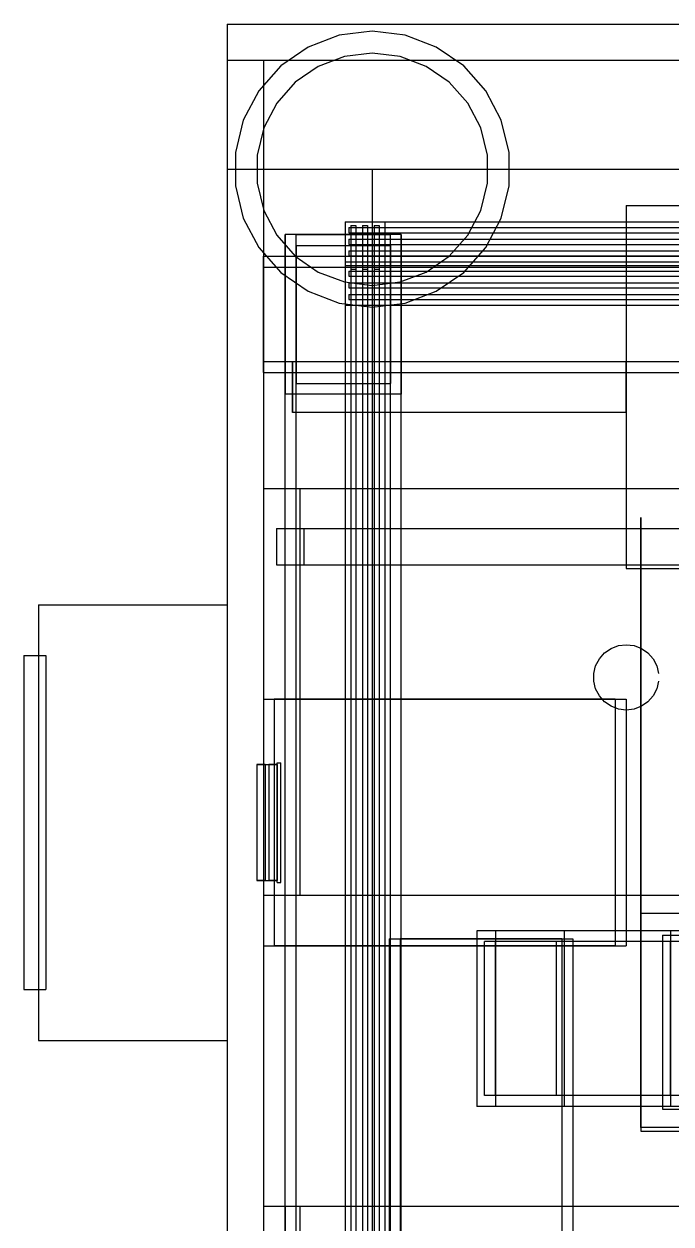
# Model space of a CAD drawing. Header units: millimetres. Extents: x -1355 to 669, y -1138 to 733.
# Drawn here: x -528 to -438.8, y -346.5 to -181.2 of the extents above; entities that cross this region are included whole.
import ezdxf

# ---------------------------------------------------------------- set-up
doc = ezdxf.new("R2010")
doc.units = ezdxf.units.MM
doc.layers.add('HIDDEN', color=8, linetype='Continuous')
doc.layers.add('VISIBLE', color=7, linetype='Continuous')

msp = doc.modelspace()

# ---------------------------------------------------------------- linework, layer by layer
at = {"layer": 'HIDDEN'}
for points in [[(-500, -181.2), (500, -181.2)], [(-500, -181.2), (500, -181.2)], [(-500, -181.2), (-500, -681.2)], [(-500, -181.2), (-500, -681.2)], [(-500, -181.2), (500, -181.2)], [(-500, -181.2), (-500, -681.2)], [(-500, -181.2), (500, -181.2)], [(-500, -181.2), (500, -181.2)], [(-500, -181.2), (-500, -186.2)], [(-500, -181.2), (-500, -186.2)], [(-500, -181.2), (500, -181.2)], [(-500, -181.2), (500, -181.2)], [(-500, -181.2), (-500, -201.2)], [(-500, -181.2), (-500, -201.2)], [(-484.55, -182.75), (-488.83, -184.37)], [(-480, -182.2), (-484.55, -182.75)], [(-475.45, -182.75), (-480, -182.2)], [(-471.17, -184.37), (-475.45, -182.75)], [(-488.83, -184.37), (-492.6, -186.98)], [(-467.4, -186.98), (-471.17, -184.37)], [(-500, -186.2), (500, -186.2)], [(-500, -186.2), (500, -186.2)], [(-500, -186.2), (-495, -186.2)], [(-500, -186.2), (-495, -186.2)], [(-500, -186.2), (-500, -676.2)], [(-500, -186.2), (-500, -676.2)], [(-495, -186.2), (-495, -676.2)], [(-495, -186.2), (-495, -676.2)], [(-483.83, -185.66), (-487.44, -187.03)], [(-480, -185.2), (-483.83, -185.66)], [(-476.17, -185.66), (-480, -185.2)], [(-472.56, -187.03), (-476.17, -185.66)], [(-492.6, -186.98), (-495.64, -190.41)], [(-487.44, -187.03), (-490.61, -189.22)], [(-469.39, -189.22), (-472.56, -187.03)], [(-464.36, -190.41), (-467.4, -186.98)], [(-490.61, -189.22), (-493.17, -192.11)], [(-466.83, -192.11), (-469.39, -189.22)], [(-495.64, -190.41), (-497.77, -194.46)], [(-462.23, -194.46), (-464.36, -190.41)], [(-493.17, -192.11), (-494.96, -195.52)], [(-465.04, -195.52), (-466.83, -192.11)], [(-497.77, -194.46), (-498.86, -198.91)], [(-461.14, -198.91), (-462.23, -194.46)], [(-494.96, -195.52), (-495.88, -199.27)], [(-464.12, -199.27), (-465.04, -195.52)], [(-498.86, -198.91), (-498.86, -203.49)], [(-495.88, -199.27), (-495.88, -203.13)], [(-464.12, -203.13), (-464.12, -199.27)], [(-461.14, -203.49), (-461.14, -198.91)], [(-500, -201.2), (500, -201.2)], [(-500, -201.2), (500, -201.2)], [(-500, -201.2), (-480, -201.2)], [(-500, -201.2), (-480, -201.2)], [(-500, -201.2), (-500, -661.2)], [(-500, -201.2), (-500, -661.2)], [(-480, -201.2), (-480, -661.2)], [(-480, -201.2), (-480, -661.2)], [(-495.88, -203.13), (-494.96, -206.87)], [(-465.04, -206.87), (-464.12, -203.13)], [(-498.86, -203.49), (-497.77, -207.94)], [(-462.23, -207.94), (-461.14, -203.49)], [(-445, -206.2), (-355, -206.2)], [(-445, -206.2), (-355, -206.2)], [(-445, -206.2), (-445, -256.2)], [(-445, -206.2), (-445, -256.2)], [(-497.77, -207.94), (-495.64, -211.99)], [(-494.96, -206.87), (-493.17, -210.29)], [(-466.83, -210.29), (-465.04, -206.87)], [(-464.36, -211.99), (-462.23, -207.94)], [(-483.75, -208.45), (-288.25, -208.45)], [(-483.75, -208.45), (-288.25, -208.45)], [(-483.75, -208.45), (-483.75, -213.95)], [(-483.75, -208.45), (-483.75, -213.95)], [(-483.75, -208.45), (-478.25, -208.45)], [(-483.75, -208.45), (-478.25, -208.45)], [(-483.75, -208.45), (-483.75, -421.95)], [(-483.75, -208.45), (-483.75, -421.95)], [(-483.25, -209.25), (-288.75, -209.25)], [(-483.25, -209.25), (-288.75, -209.25)], [(-483.25, -209.25), (-483.25, -209.95)], [(-483.25, -209.25), (-483.25, -209.95)], [(-482.95, -208.95), (-482.25, -208.95)], [(-482.95, -208.95), (-482.25, -208.95)], [(-482.95, -208.95), (-482.95, -421.45)], [(-482.95, -208.95), (-482.95, -421.45)], [(-482.25, -208.95), (-482.25, -421.45)], [(-482.25, -208.95), (-482.25, -421.45)], [(-481.35, -208.95), (-480.65, -208.95)], [(-481.35, -208.95), (-480.65, -208.95)], [(-481.35, -208.95), (-481.35, -421.45)], [(-481.35, -208.95), (-481.35, -421.45)], [(-480.65, -208.95), (-480.65, -421.45)], [(-480.65, -208.95), (-480.65, -421.45)], [(-479.75, -208.95), (-479.05, -208.95)], [(-479.75, -208.95), (-479.05, -208.95)], [(-479.75, -208.95), (-479.75, -421.45)], [(-479.75, -208.95), (-479.75, -421.45)], [(-479.05, -208.95), (-479.05, -421.45)], [(-479.05, -208.95), (-479.05, -421.45)], [(-478.25, -208.45), (-478.25, -421.95)], [(-478.25, -208.45), (-478.25, -421.95)], [(-493.17, -210.29), (-490.61, -213.17)], [(-492, -369.35), (-492, -210.2)], [(-476, -210.2), (-492, -210.2)], [(-476, -210.2), (-492, -210.2)], [(-492, -369.35), (-492, -210.2)], [(-492, -210.2), (-492, -232.2)], [(-492, -210.2), (-492, -232.2)], [(-476, -210.2), (-492, -210.2)], [(-476, -210.2), (-492, -210.2)], [(-490.5, -369.35), (-490.5, -210.2)], [(-490.5, -369.35), (-490.5, -210.2)], [(-490.5, -210.2), (-477.5, -210.2)], [(-490.5, -210.2), (-477.5, -210.2)], [(-483.25, -209.95), (-288.75, -209.95)], [(-483.25, -209.95), (-288.75, -209.95)], [(-483.25, -210.85), (-288.75, -210.85)], [(-483.25, -210.85), (-288.75, -210.85)], [(-483.25, -210.85), (-483.25, -211.55)], [(-483.25, -210.85), (-483.25, -211.55)], [(-483.25, -211.55), (-288.75, -211.55)], [(-483.25, -211.55), (-288.75, -211.55)], [(-477.5, -369.35), (-477.5, -210.2)], [(-477.5, -369.35), (-477.5, -210.2)], [(-476, -369.35), (-476, -210.2)], [(-476, -369.35), (-476, -210.2)], [(-476, -210.2), (-476, -232.2)], [(-476, -210.2), (-476, -232.2)], [(-469.39, -213.17), (-466.83, -210.29)], [(-495.64, -211.99), (-492.6, -215.42)], [(-495, -213.2), (-64, -213.2)], [(-495, -229.2), (-495, -213.2)], [(-495, -213.2), (-64, -213.2)], [(-495, -229.2), (-495, -213.2)], [(-490.61, -213.17), (-487.44, -215.37)], [(-490.5, -211.7), (-490.5, -230.7)], [(-490.5, -211.7), (-477.5, -211.7)], [(-490.5, -211.7), (-490.5, -230.7)], [(-490.5, -211.7), (-477.5, -211.7)], [(-483.25, -212.45), (-288.75, -212.45)], [(-483.25, -212.45), (-288.75, -212.45)], [(-483.25, -212.45), (-483.25, -213.15)], [(-483.25, -212.45), (-483.25, -213.15)], [(-483.25, -213.15), (-288.75, -213.15)], [(-483.25, -213.15), (-288.75, -213.15)], [(-477.5, -211.7), (-477.5, -230.7)], [(-477.5, -211.7), (-477.5, -230.7)], [(-472.56, -215.37), (-469.39, -213.17)], [(-467.4, -215.42), (-464.36, -211.99)], [(-495, -214.7), (-64, -214.7)], [(-495, -214.7), (-64, -214.7)], [(-495, -214.7), (-495, -227.7)], [(-495, -214.7), (-495, -227.7)], [(-483.75, -213.95), (-288.25, -213.95)], [(-483.75, -213.95), (-288.25, -213.95)], [(-483.75, -214.45), (-280.45, -214.45)], [(-483.75, -214.45), (-280.45, -214.45)], [(-483.75, -214.45), (-483.75, -219.95)], [(-483.75, -214.45), (-483.75, -219.95)], [(-483.75, -214.45), (-478.25, -214.45)], [(-483.75, -214.45), (-478.25, -214.45)], [(-483.75, -214.45), (-483.75, -447.95)], [(-483.75, -214.45), (-483.75, -447.95)], [(-478.25, -214.45), (-478.25, -447.95)], [(-478.25, -214.45), (-478.25, -447.95)], [(-492.6, -215.42), (-488.83, -218.02)], [(-487.44, -215.37), (-483.83, -216.73)], [(-483.25, -215.25), (-280.95, -215.25)], [(-483.25, -215.25), (-280.95, -215.25)], [(-483.25, -215.25), (-483.25, -215.95)], [(-483.25, -215.25), (-483.25, -215.95)], [(-483.25, -215.95), (-280.95, -215.95)], [(-483.25, -215.95), (-280.95, -215.95)], [(-482.95, -214.95), (-482.25, -214.95)], [(-482.95, -214.95), (-482.25, -214.95)], [(-482.95, -214.95), (-482.95, -447.45)], [(-482.95, -214.95), (-482.95, -447.45)], [(-482.25, -214.95), (-482.25, -447.45)], [(-482.25, -214.95), (-482.25, -447.45)], [(-481.35, -214.95), (-480.65, -214.95)], [(-481.35, -214.95), (-480.65, -214.95)], [(-481.35, -214.95), (-481.35, -447.45)], [(-481.35, -214.95), (-481.35, -447.45)], [(-480.65, -214.95), (-480.65, -447.45)], [(-480.65, -214.95), (-480.65, -447.45)], [(-479.75, -214.95), (-479.05, -214.95)], [(-479.75, -214.95), (-479.05, -214.95)], [(-479.75, -214.95), (-479.75, -447.45)], [(-479.75, -214.95), (-479.75, -447.45)], [(-479.05, -214.95), (-479.05, -447.45)], [(-479.05, -214.95), (-479.05, -447.45)], [(-476.17, -216.73), (-472.56, -215.37)], [(-471.17, -218.02), (-467.4, -215.42)], [(-488.83, -218.02), (-484.55, -219.65)], [(-483.83, -216.73), (-480, -217.2)], [(-483.25, -216.85), (-280.95, -216.85)], [(-483.25, -216.85), (-280.95, -216.85)], [(-483.25, -216.85), (-483.25, -217.55)], [(-483.25, -216.85), (-483.25, -217.55)], [(-483.25, -217.55), (-280.95, -217.55)], [(-483.25, -217.55), (-280.95, -217.55)], [(-480, -217.2), (-476.17, -216.73)], [(-475.45, -219.65), (-471.17, -218.02)], [(-484.55, -219.65), (-480, -220.2)], [(-483.25, -218.45), (-280.95, -218.45)], [(-483.25, -218.45), (-280.95, -218.45)], [(-483.25, -218.45), (-483.25, -219.15)], [(-483.25, -218.45), (-483.25, -219.15)], [(-483.25, -219.15), (-280.95, -219.15)], [(-483.25, -219.15), (-280.95, -219.15)], [(-480, -220.2), (-475.45, -219.65)], [(-483.75, -219.95), (-280.45, -219.95)], [(-483.75, -219.95), (-280.45, -219.95)], [(-495, -227.7), (-64, -227.7)], [(-495, -227.7), (-64, -227.7)], [(-491, -227.7), (-491, -227.8)], [(-491, -227.8), (-491, -227.7)], [(-491, -227.8), (-491, -228.1)], [(-491, -228.1), (-491, -227.8)], [(-491, -228.1), (-491, -228.58)], [(-491, -228.58), (-491, -228.1)], [(-445, -227.7), (-445, -227.8)], [(-445, -227.8), (-445, -227.7)], [(-445, -227.8), (-445, -228.1)], [(-445, -228.1), (-445, -227.8)], [(-445, -228.1), (-445, -228.58)], [(-445, -228.58), (-445, -228.1)], [(-495, -229.2), (-64, -229.2)], [(-495, -229.2), (-64, -229.2)], [(-491, -228.58), (-491, -229.21)], [(-491, -229.21), (-491, -228.58)], [(-491, -229.21), (-491, -229.96)], [(-491, -229.96), (-491, -229.21)], [(-445, -228.58), (-445, -229.21)], [(-445, -229.21), (-445, -228.58)], [(-445, -229.21), (-445, -229.96)], [(-445, -229.96), (-445, -229.21)], [(-491, -229.96), (-491, -230.78)], [(-491, -230.78), (-491, -229.96)], [(-491, -230.78), (-491, -231.62)], [(-491, -231.62), (-491, -230.78)], [(-490.5, -230.7), (-477.5, -230.7)], [(-490.5, -230.7), (-477.5, -230.7)], [(-445, -229.96), (-445, -230.78)], [(-445, -230.78), (-445, -229.96)], [(-445, -230.78), (-445, -231.62)], [(-445, -231.62), (-445, -230.78)], [(-476, -232.2), (-492, -232.2)], [(-476, -232.2), (-492, -232.2)], [(-491, -231.62), (-491, -232.44)], [(-491, -232.44), (-491, -231.62)], [(-491, -232.44), (-491, -233.19)], [(-491, -233.19), (-491, -232.44)], [(-445, -231.62), (-445, -232.44)], [(-445, -232.44), (-445, -231.62)], [(-445, -232.44), (-445, -233.19)], [(-445, -233.19), (-445, -232.44)], [(-491, -233.19), (-491, -233.82)], [(-491, -233.82), (-491, -233.19)], [(-491, -233.82), (-491, -234.3)], [(-491, -234.3), (-491, -233.82)], [(-491, -234.3), (-491, -234.6)], [(-491, -234.6), (-491, -234.3)], [(-491, -234.6), (-491, -234.7)], [(-491, -234.7), (-491, -234.6)], [(-445, -234.7), (-491, -234.7)], [(-445, -233.19), (-445, -233.82)], [(-445, -233.82), (-445, -233.19)], [(-445, -233.82), (-445, -234.3)], [(-445, -234.3), (-445, -233.82)], [(-445, -234.3), (-445, -234.6)], [(-445, -234.6), (-445, -234.3)], [(-445, -234.6), (-445, -234.7)], [(-445, -234.7), (-445, -234.6)], [(-495, -245.2), (-351, -245.2)], [(-495, -245.2), (-351, -245.2)], [(-495, -245.2), (-495, -301.2)], [(-495, -245.2), (-495, -301.2)], [(-495, -245.2), (-490, -245.2)], [(-495, -245.2), (-490, -245.2)], [(-495, -245.2), (-495, -301.2)], [(-495, -245.2), (-495, -301.2)], [(-490, -245.2), (-490, -301.2)], [(-490, -245.2), (-490, -301.2)], [(-443, -249.2), (-443, -249.48)], [(-443, -249.48), (-443, -249.2)], [(-443, -249.48), (-443, -251.73)], [(-443, -251.73), (-443, -249.48)], [(-493.21, -250.7), (-489.45, -250.7)], [(-493.21, -250.7), (-432.55, -250.7)], [(-493.21, -250.7), (-493.21, -255.7)], [(-489.45, -250.7), (-428.79, -250.7)], [(-489.45, -250.7), (-489.45, -255.7)], [(-443, -251.73), (-443, -256.11)], [(-443, -256.11), (-443, -251.73)], [(-493.21, -255.7), (-489.45, -255.7)], [(-493.21, -255.7), (-432.55, -255.7)], [(-489.45, -255.7), (-428.79, -255.7)], [(-445, -256.2), (-355, -256.2)], [(-445, -256.2), (-355, -256.2)], [(-443, -256.11), (-443, -262.38)], [(-443, -262.38), (-443, -256.11)], [(-526, -261.2), (-500, -261.2)], [(-526, -261.2), (-526, -321.2)], [(-500, -261.2), (-500, -321.2)], [(-500, -261.2), (-500, -321.2)], [(-443, -262.38), (-443, -270.2)], [(-443, -270.2), (-443, -262.38)], [(-447.98, -267.83), (-447.09, -267.21)], [(-447.09, -267.21), (-446.08, -266.83)], [(-446.08, -266.83), (-445, -266.7)], [(-445, -266.7), (-443.92, -266.83)], [(-443.92, -266.83), (-442.91, -267.21)], [(-442.91, -267.21), (-442.02, -267.83)], [(-528, -268.2), (-525, -268.2)], [(-528, -268.2), (-528, -314.2)], [(-526, -268.2), (-525, -268.2)], [(-525, -268.2), (-525, -314.2)], [(-525, -268.2), (-525, -314.2)], [(-449.21, -269.6), (-448.7, -268.64)], [(-448.7, -268.64), (-447.98, -267.83)], [(-442.02, -267.83), (-441.3, -268.64)], [(-441.3, -268.64), (-440.79, -269.6)], [(-449.48, -271.73), (-449.47, -270.66)], [(-449.47, -270.66), (-449.21, -269.6)], [(-443, -270.2), (-443, -279.15)], [(-443, -279.15), (-443, -270.2)], [(-440.79, -269.6), (-440.53, -270.66)], [(-449.21, -272.79), (-449.48, -271.73)], [(-440.53, -271.74), (-440.79, -272.79)], [(-495, -274.2), (-445, -274.2)], [(-495, -274.2), (-445, -274.2)], [(-495, -274.2), (-495, -308.2)], [(-495, -274.2), (-495, -308.2)], [(-493.5, -274.2), (-493.5, -308.2)], [(-493.5, -274.2), (-493.5, -308.2)], [(-446.5, -274.2), (-493.5, -274.2)], [(-446.5, -274.2), (-493.5, -274.2)], [(-448.7, -273.75), (-449.21, -272.79)], [(-447.98, -274.57), (-448.7, -273.75)], [(-446.5, -274.2), (-446.5, -308.2)], [(-446.5, -274.2), (-446.5, -308.2)], [(-445, -274.2), (-445, -308.2)], [(-445, -274.2), (-445, -308.2)], [(-441.3, -273.75), (-442.02, -274.57)], [(-440.79, -272.79), (-441.3, -273.75)], [(-447.09, -275.18), (-447.98, -274.57)], [(-446.08, -275.57), (-447.09, -275.18)], [(-445, -275.7), (-446.08, -275.57)], [(-443.92, -275.57), (-445, -275.7)], [(-442.91, -275.18), (-443.92, -275.57)], [(-442.02, -274.57), (-442.91, -275.18)], [(-443, -279.15), (-443, -288.76)], [(-443, -288.76), (-443, -279.15)], [(-495.91, -283.22), (-494.25, -283.22)], [(-494.75, -283.22), (-495.91, -283.22)], [(-495.91, -283.22), (-495.91, -299.17)], [(-495.91, -283.22), (-494.25, -283.22)], [(-494.75, -283.22), (-495.91, -283.22)], [(-495.91, -283.22), (-495.91, -299.17)], [(-495.91, -283.22), (-494.25, -283.22)], [(-494.75, -283.22), (-495.91, -283.22)], [(-495.91, -283.22), (-495.91, -299.17)], [(-495.91, -283.22), (-494.25, -283.22)], [(-494.75, -283.22), (-495.91, -283.22)], [(-495.91, -283.22), (-495.91, -299.17)], [(-495.91, -283.22), (-494.25, -283.22)], [(-494.75, -283.22), (-495.91, -283.22)], [(-495.91, -283.22), (-495.91, -299.17)], [(-495.91, -283.22), (-494.25, -283.22)], [(-494.75, -283.22), (-495.91, -283.22)], [(-495.91, -283.22), (-495.91, -299.17)], [(-494.75, -283.22), (-493.09, -283.22)], [(-494.75, -283.22), (-494.75, -299.17)], [(-494.75, -283.22), (-493.09, -283.22)], [(-494.75, -283.22), (-494.75, -299.17)], [(-494.75, -283.22), (-493.09, -283.22)], [(-494.75, -283.22), (-494.75, -299.17)], [(-494.75, -283.22), (-493.09, -283.22)], [(-494.75, -283.22), (-494.75, -299.17)], [(-494.75, -283.22), (-493.09, -283.22)], [(-494.75, -283.22), (-494.75, -299.17)], [(-494.75, -283.22), (-493.09, -283.22)], [(-494.75, -283.22), (-494.75, -299.17)], [(-493.09, -283.22), (-494.25, -283.22)], [(-494.25, -283.22), (-494.25, -299.17)], [(-493.09, -283.22), (-494.25, -283.22)], [(-494.25, -283.22), (-494.25, -299.17)], [(-493.09, -283.22), (-494.25, -283.22)], [(-494.25, -283.22), (-494.25, -299.17)], [(-493.09, -283.22), (-494.25, -283.22)], [(-494.25, -283.22), (-494.25, -299.17)], [(-493.09, -283.22), (-494.25, -283.22)], [(-494.25, -283.22), (-494.25, -299.17)], [(-493.09, -283.22), (-494.25, -283.22)], [(-494.25, -283.22), (-494.25, -299.17)], [(-493.1, -299.45), (-493.1, -282.95)], [(-493.1, -299.45), (-493.1, -282.95)], [(-493.1, -282.95), (-492.6, -282.95)], [(-493.1, -282.95), (-492.6, -282.95)], [(-493.09, -283.22), (-493.09, -299.17)], [(-493.09, -283.22), (-493.09, -299.17)], [(-493.09, -283.22), (-493.09, -299.17)], [(-493.09, -283.22), (-493.09, -299.17)], [(-493.09, -283.22), (-493.09, -299.17)], [(-493.09, -283.22), (-493.09, -299.17)], [(-492.6, -299.45), (-492.6, -282.95)], [(-492.6, -299.45), (-492.6, -282.95)], [(-443, -288.76), (-443, -298.49)], [(-443, -298.49), (-443, -288.76)], [(-495.91, -299.17), (-494.25, -299.17)], [(-494.75, -299.17), (-495.91, -299.17)], [(-495.91, -299.17), (-494.25, -299.17)], [(-494.75, -299.17), (-495.91, -299.17)], [(-495.91, -299.17), (-494.25, -299.17)], [(-494.75, -299.17), (-495.91, -299.17)], [(-495.91, -299.17), (-494.25, -299.17)], [(-494.75, -299.17), (-495.91, -299.17)], [(-495.91, -299.17), (-494.25, -299.17)], [(-494.75, -299.17), (-495.91, -299.17)], [(-495.91, -299.17), (-494.25, -299.17)], [(-494.75, -299.17), (-495.91, -299.17)], [(-494.75, -299.17), (-493.09, -299.17)], [(-494.75, -299.17), (-493.09, -299.17)], [(-494.75, -299.17), (-493.09, -299.17)], [(-494.75, -299.17), (-493.09, -299.17)], [(-494.75, -299.17), (-493.09, -299.17)], [(-494.75, -299.17), (-493.09, -299.17)], [(-493.09, -299.17), (-494.25, -299.17)], [(-493.09, -299.17), (-494.25, -299.17)], [(-493.09, -299.17), (-494.25, -299.17)], [(-493.09, -299.17), (-494.25, -299.17)], [(-493.09, -299.17), (-494.25, -299.17)], [(-493.09, -299.17), (-494.25, -299.17)], [(-443, -298.49), (-443, -307.83)], [(-443, -307.83), (-443, -298.49)], [(-493.1, -299.45), (-492.6, -299.45)], [(-493.1, -299.45), (-492.6, -299.45)], [(-495, -301.2), (-351, -301.2)], [(-495, -301.2), (-351, -301.2)], [(-495, -301.2), (-490, -301.2)], [(-495, -301.2), (-490, -301.2)], [(-443, -303.7), (-407, -303.7)], [(-443, -303.7), (-407, -303.7)], [(-443, -303.7), (-443, -333.7)], [(-443, -303.7), (-443, -333.7)], [(-477.65, -307.2), (-452.35, -307.2)], [(-477.65, -307.2), (-452.35, -307.2)], [(-477.65, -307.2), (-477.65, -465.2)], [(-477.65, -307.2), (-477.65, -465.2)], [(-476.15, -307.2), (-476.15, -465.2)], [(-476.15, -307.2), (-476.15, -465.2)], [(-453.85, -307.2), (-476.15, -307.2)], [(-453.85, -307.2), (-476.15, -307.2)], [(-465.58, -306.1), (-465.58, -330.3)], [(-422.47, -306.1), (-465.58, -306.1)], [(-453.53, -306.1), (-465.58, -306.1)], [(-463, -306.1), (-463, -330.3)], [(-463, -306.1), (-463, -330.3)], [(-438.9, -306.1), (-463, -306.1)], [(-438.9, -306.1), (-463, -306.1)], [(-453.85, -307.2), (-453.85, -465.2)], [(-453.85, -307.2), (-453.85, -465.2)], [(-453.53, -306.1), (-453.53, -330.3)], [(-410.42, -306.1), (-453.53, -306.1)], [(-452.35, -307.2), (-452.35, -465.2)], [(-452.35, -307.2), (-452.35, -465.2)], [(-440, -306.7), (-410, -306.7)], [(-440, -306.7), (-410, -306.7)], [(-440, -306.7), (-440, -330.7)], [(-440, -306.7), (-440, -330.7)], [(-438.9, -306.1), (-438.9, -330.3)], [(-438.9, -306.1), (-438.9, -330.3)], [(-495, -308.2), (-445, -308.2)], [(-495, -308.2), (-445, -308.2)], [(-446.5, -308.2), (-493.5, -308.2)], [(-446.5, -308.2), (-493.5, -308.2)], [(-421.41, -307.6), (-464.52, -307.6)], [(-454.59, -307.6), (-464.52, -307.6)], [(-464.52, -328.8), (-464.52, -307.6)], [(-438.9, -307.6), (-463, -307.6)], [(-438.9, -307.6), (-463, -307.6)], [(-463, -328.8), (-463, -307.6)], [(-463, -328.8), (-463, -307.6)], [(-411.48, -307.6), (-454.59, -307.6)], [(-454.59, -328.8), (-454.59, -307.6)], [(-443, -307.83), (-443, -316.28)], [(-443, -316.28), (-443, -307.83)], [(-438.9, -328.8), (-438.9, -307.6)], [(-438.9, -328.8), (-438.9, -307.6)], [(-528, -314.2), (-525, -314.2)], [(-526, -314.2), (-525, -314.2)], [(-443, -316.28), (-443, -323.37)], [(-443, -323.37), (-443, -316.28)], [(-526, -321.2), (-500, -321.2)], [(-443, -323.37), (-443, -328.73)], [(-443, -328.73), (-443, -323.37)], [(-421.41, -328.8), (-464.52, -328.8)], [(-454.59, -328.8), (-464.52, -328.8)], [(-438.9, -328.8), (-463, -328.8)], [(-438.9, -328.8), (-463, -328.8)], [(-411.48, -328.8), (-454.59, -328.8)], [(-443, -328.73), (-443, -332.07)], [(-443, -332.07), (-443, -328.73)], [(-422.47, -330.3), (-465.58, -330.3)], [(-453.53, -330.3), (-465.58, -330.3)], [(-438.9, -330.3), (-463, -330.3)], [(-438.9, -330.3), (-463, -330.3)], [(-410.42, -330.3), (-453.53, -330.3)], [(-443, -332.07), (-443, -333.2)], [(-443, -333.2), (-443, -332.07)], [(-440, -330.7), (-410, -330.7)], [(-440, -330.7), (-410, -330.7)], [(-407, -333.2), (-443, -333.2)], [(-443, -333.7), (-407, -333.7)], [(-443, -333.7), (-407, -333.7)], [(-495, -344.05), (-490, -344.05)], [(-495, -344.05), (-490, -344.05)], [(-495, -344.05), (-495, -410.05)], [(-495, -344.05), (-495, -410.05)], [(-492, -344.05), (-352, -344.05)], [(-492, -344.05), (-352, -344.05)], [(-492, -344.05), (-492, -410.05)], [(-492, -344.05), (-492, -410.05)], [(-490, -344.05), (-490, -410.05)], [(-490, -344.05), (-490, -410.05)]]:
    msp.add_lwpolyline(points, dxfattribs=at)
at = {"layer": 'VISIBLE'}
for points in [[(-500, -181.2), (500, -181.2)], [(-500, -181.2), (-500, -681.2)], [(-526, -261.2), (-500, -261.2)], [(-526, -261.2), (-526, -321.2)], [(-528, -268.2), (-526, -268.2)], [(-528, -268.2), (-528, -314.2)], [(-528, -314.2), (-526, -314.2)], [(-526, -321.2), (-500, -321.2)]]:
    msp.add_lwpolyline(points, dxfattribs=at)

doc.saveas('drawing.dxf')
